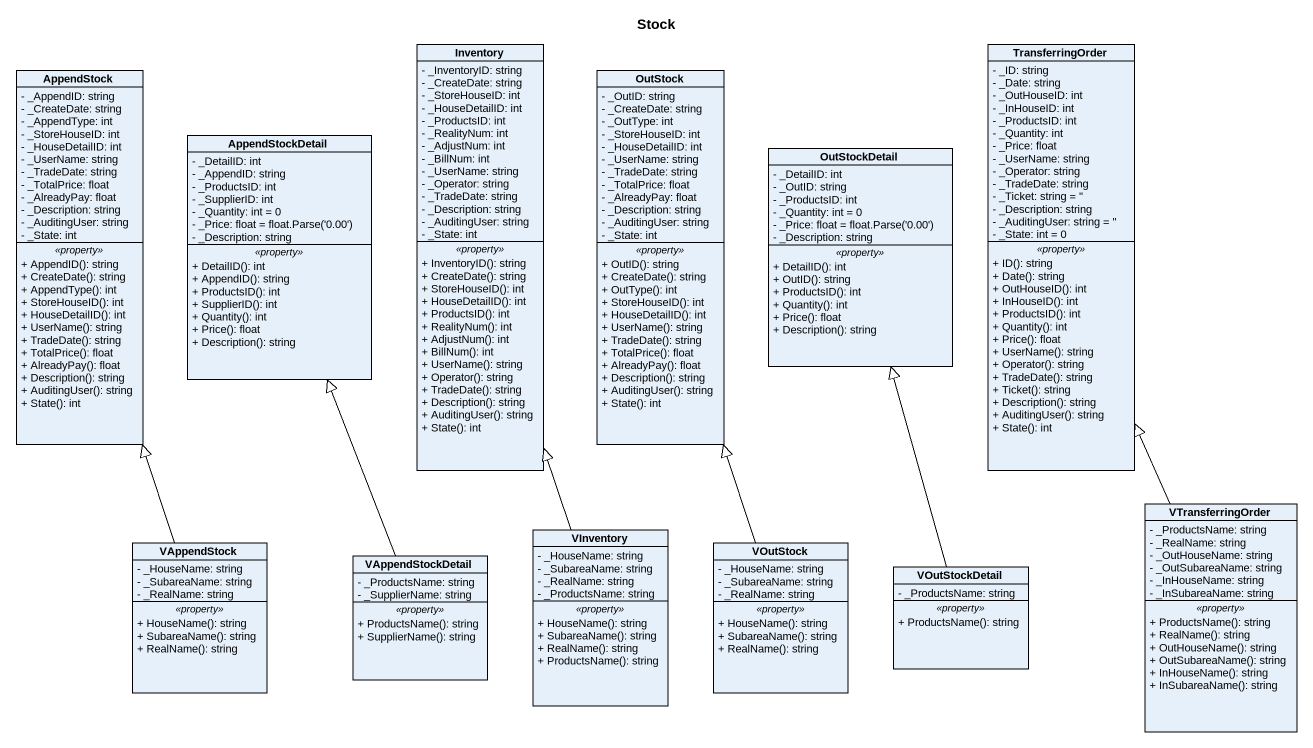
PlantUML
@startuml
title Stock
hide circle
hide empty members
skinparam classAttributeIconSize 0
class AppendStock {
  - _AppendID: string
  - _CreateDate: string
  - _AppendType: int
  - _StoreHouseID: int
  - _HouseDetailID: int
  - _UserName: string
  - _TradeDate: string
  - _TotalPrice: float
  - _AlreadyPay: float
  - _Description: string
  - _AuditingUser: string
  - _State: int
  .. <<property>> ..
  + AppendID(): string
  + CreateDate(): string
  + AppendType(): int
  + StoreHouseID(): int
  + HouseDetailID(): int
  + UserName(): string
  + TradeDate(): string
  + TotalPrice(): float
  + AlreadyPay(): float
  + Description(): string
  + AuditingUser(): string
  + State(): int
}
class Inventory {
  - _InventoryID: string
  - _CreateDate: string
  - _StoreHouseID: int
  - _HouseDetailID: int
  - _ProductsID: int
  - _RealityNum: int
  - _AdjustNum: int
  - _BillNum: int
  - _UserName: string
  - _Operator: string
  - _TradeDate: string
  - _Description: string
  - _AuditingUser: string
  - _State: int
  .. <<property>> ..
  + InventoryID(): string
  + CreateDate(): string
  + StoreHouseID(): int
  + HouseDetailID(): int
  + ProductsID(): int
  + RealityNum(): int
  + AdjustNum(): int
  + BillNum(): int
  + UserName(): string
  + Operator(): string
  + TradeDate(): string
  + Description(): string
  + AuditingUser(): string
  + State(): int
}
class OutStock {
  - _OutID: string
  - _CreateDate: string
  - _OutType: int
  - _StoreHouseID: int
  - _HouseDetailID: int
  - _UserName: string
  - _TradeDate: string
  - _TotalPrice: float
  - _AlreadyPay: float
  - _Description: string
  - _AuditingUser: string
  - _State: int
  .. <<property>> ..
  + OutID(): string
  + CreateDate(): string
  + OutType(): int
  + StoreHouseID(): int
  + HouseDetailID(): int
  + UserName(): string
  + TradeDate(): string
  + TotalPrice(): float
  + AlreadyPay(): float
  + Description(): string
  + AuditingUser(): string
  + State(): int
}
class TransferringOrder {
  - _ID: string
  - _Date: string
  - _OutHouseID: int
  - _InHouseID: int
  - _ProductsID: int
  - _Quantity: int
  - _Price: float
  - _UserName: string
  - _Operator: string
  - _TradeDate: string
  - _Ticket: string = ''
  - _Description: string
  - _AuditingUser: string = ''
  - _State: int = 0
  .. <<property>> ..
  + ID(): string
  + Date(): string
  + OutHouseID(): int
  + InHouseID(): int
  + ProductsID(): int
  + Quantity(): int
  + Price(): float
  + UserName(): string
  + Operator(): string
  + TradeDate(): string
  + Ticket(): string
  + Description(): string
  + AuditingUser(): string
  + State(): int
}
class AppendStockDetail {
  - _DetailID: int
  - _AppendID: string
  - _ProductsID: int
  - _SupplierID: int
  - _Quantity: int = 0
  {field} - _Price: float = float.Parse('0.00')
  - _Description: string
  .. <<property>> ..
  + DetailID(): int
  + AppendID(): string
  + ProductsID(): int
  + SupplierID(): int
  + Quantity(): int
  + Price(): float
  + Description(): string
}
class OutStockDetail {
  - _DetailID: int
  - _OutID: string
  - _ProductsID: int
  - _Quantity: int = 0
  {field} - _Price: float = float.Parse('0.00')
  - _Description: string
  .. <<property>> ..
  + DetailID(): int
  + OutID(): string
  + ProductsID(): int
  + Quantity(): int
  + Price(): float
  + Description(): string
}
class VInventory {
  - _HouseName: string
  - _SubareaName: string
  - _RealName: string
  - _ProductsName: string
  .. <<property>> ..
  + HouseName(): string
  + SubareaName(): string
  + RealName(): string
  + ProductsName(): string
}
class VTransferringOrder {
  - _ProductsName: string
  - _RealName: string
  - _OutHouseName: string
  - _OutSubareaName: string
  - _InHouseName: string
  - _InSubareaName: string
  .. <<property>> ..
  + ProductsName(): string
  + RealName(): string
  + OutHouseName(): string
  + OutSubareaName(): string
  + InHouseName(): string
  + InSubareaName(): string
}
class VAppendStock {
  - _HouseName: string
  - _SubareaName: string
  - _RealName: string
  .. <<property>> ..
  + HouseName(): string
  + SubareaName(): string
  + RealName(): string
}
class VAppendStockDetail {
  - _ProductsName: string
  - _SupplierName: string
  .. <<property>> ..
  + ProductsName(): string
  + SupplierName(): string
}
class VOutStock {
  - _HouseName: string
  - _SubareaName: string
  - _RealName: string
  .. <<property>> ..
  + HouseName(): string
  + SubareaName(): string
  + RealName(): string
}
class VOutStockDetail {
  - _ProductsName: string
  .. <<property>> ..
  + ProductsName(): string
}
VInventory -up-|> Inventory
VTransferringOrder -up-|> TransferringOrder
VAppendStock -up-|> AppendStock
VAppendStockDetail -up-|> AppendStockDetail
VOutStock -up-|> OutStock
VOutStockDetail -up-|> OutStockDetail
@enduml
